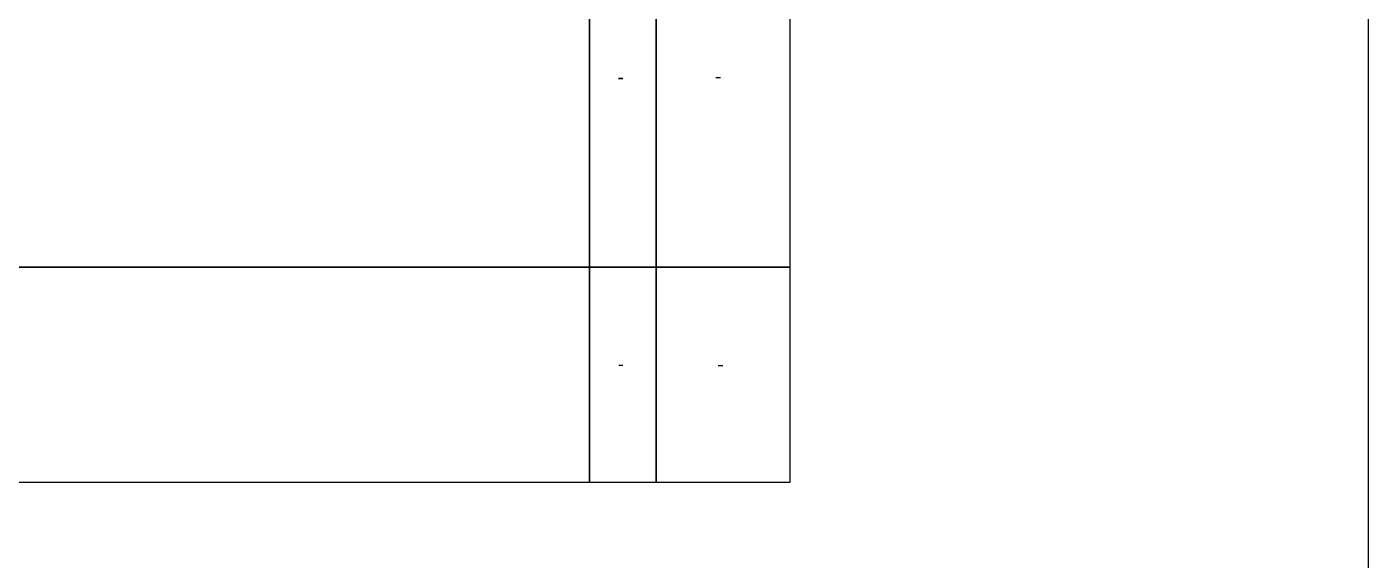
# Model space of a CAD drawing. Header units: metres. Extents: x -203 to 1885, y -55 to 636.
# Drawn here: x 705.2 to 824.4, y 279 to 326.4 of the extents above; entities that cross this region are included whole.
import ezdxf
from ezdxf.enums import TextEntityAlignment as Align

# ---------------------------------------------------------------- set-up
doc = ezdxf.new("R2010")
doc.units = ezdxf.units.M
doc.styles.add('ARIAL', font='arial.ttf')
doc.styles.add('WMF-Calibri0', font='calibri.ttf')

msp = doc.modelspace()

# ---------------------------------------------------------------- linework, layer by layer
for p, q in [((755.2, 338.64), (755.2, 305.07)), ((755.2, 305.07), (559.27, 305.07)), ((559.27, 305.07), (755.2, 305.07)), ((755.2, 305.07), (755.2, 285.95)), ((755.2, 285.95), (559.27, 285.95))]:
    msp.add_line(p, q)
for points in [[(-203.47, 636.01), (824.44, 636.01), (824.44, -55.3), (-203.47, -55.3)], [(755.2, 338.64), (761.14, 338.64), (761.14, 305.07), (755.2, 305.07)], [(761.14, 338.64), (773, 338.64), (773, 305.07), (761.14, 305.07)], [(755.2, 305.07), (761.14, 305.07), (761.14, 285.95), (755.2, 285.95)], [(761.14, 305.07), (773, 305.07), (773, 285.95), (761.14, 285.95)]]:
    msp.add_lwpolyline(points, close=True)

# ---------------------------------------------------------------- texts
at = {"style": 'WMF-Calibri0'}
for p in [(766.36, 321.39), (766.57, 295.8)]:
    msp.add_text('-', height=1.19, dxfattribs=at).set_placement(p)
at = {"style": 'ARIAL', "flags": 12}
for p in [(757.97, 321.97), (757.99, 296.48)]:
    msp.add_attdef('-', text='XX', height=1.179, dxfattribs=at).set_placement(p, align=Align.MIDDLE_CENTER)

doc.saveas('drawing.dxf')
